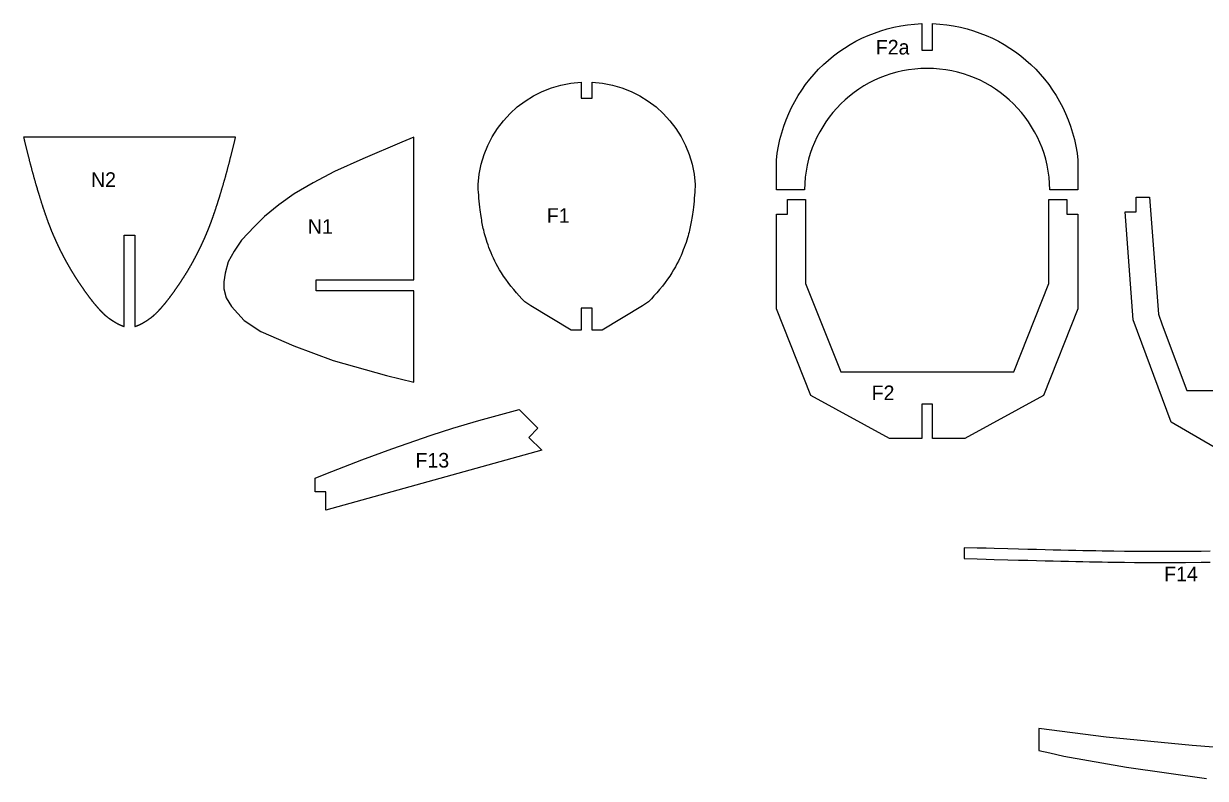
# Model space of a CAD drawing. Extents: x -88 to 2523, y 287 to 1193.
# Drawn here: x -88.5 to 235.2, y 894.5 to 1101.2 of the extents above; entities that cross this region are included whole.
import ezdxf

# ---------------------------------------------------------------- set-up
doc = ezdxf.new("R2010")
doc.units = 0
doc.layers.get('0').update_dxf_attribs({"linetype": 'CONTINUOUS'})
doc.layers.add('SÄLJ', color=7, linetype='CONTINUOUS')

# ---------------------------------------------------------------- blocks, each defined once
blk = doc.blocks.new('*U59')
at = {"layer": 'SÄLJ', "color": 253}
blk.add_text('F1', height=4, dxfattribs=at).set_placement((54.85, 1046.64))
blk = doc.blocks.new('*U60')
at = {"layer": 'SÄLJ', "color": 253}
blk.add_text('F2', height=4, dxfattribs=at).set_placement((143.79, 998.07))
blk = doc.blocks.new('*U61')
at = {"layer": 'SÄLJ', "color": 253}
blk.add_text('F2a', height=4, dxfattribs=at).set_placement((144.93, 1092.74))
blk = doc.blocks.new('*U72')
at = {"layer": 'SÄLJ', "color": 253}
blk.add_text('N1', height=4, dxfattribs=at).set_placement((-10.61, 1043.62))
blk = doc.blocks.new('*U73')
at = {"layer": 'SÄLJ', "color": 253}
blk.add_text('N2', height=4, dxfattribs=at).set_placement((-70, 1056.47))
blk = doc.blocks.new('*U74')
at = {"layer": 'SÄLJ', "color": 253}
blk.add_text('F13', height=4, dxfattribs=at).set_placement((18.87, 979.6))
blk = doc.blocks.new('*U75')
at = {"layer": 'SÄLJ', "color": 253}
blk.add_text('F14', height=4, dxfattribs=at).set_placement((223.91, 948.46))

msp = doc.modelspace()

# ---------------------------------------------------------------- linework, layer by layer
at = {"layer": 'SÄLJ'}
for points in [[(157.5, 1093.93), (160.5, 1093.93), (160.5, 1101.19, -0.375563), (200.28, 1063.78), (200.28, 1055.7), (192.6, 1055.7, 0.989057), (125.4, 1055.7), (117.72, 1055.7), (117.72, 1063.78, -0.375563), (157.5, 1101.19)], [(82.67, 1025.02), (81.04, 1023.86), (69.98, 1017.25), (67.24, 1017.25), (67.24, 1023.25), (64.24, 1023.25), (64.24, 1017.25), (61.5, 1017.25), (50.44, 1023.86), (48.8, 1025.02), (48.63, 1025.17), (47.99, 1025.82), (47.29, 1026.59), (46.54, 1027.44), (45.77, 1028.36), (45, 1029.31), (44.27, 1030.26), (43.6, 1031.17), (42.98, 1032.06), (42.42, 1032.92), (41.9, 1033.75), (41.43, 1034.57), (41, 1035.37), (40.6, 1036.15), (40.22, 1036.92), (39.88, 1037.69), (39.56, 1038.45), (39.26, 1039.19), (38.99, 1039.91), (38.74, 1040.6), (38.51, 1041.27), (38.3, 1041.91), (38.11, 1042.51), (37.95, 1043.08), (37.8, 1043.61), (37.67, 1044.11), (37.55, 1044.59), (37.44, 1045.06), (37.34, 1045.51), (37.25, 1045.97), (37.16, 1046.42), (37.07, 1046.89), (36.99, 1047.36), (36.9, 1047.87), (36.82, 1048.4), (36.73, 1048.96), (36.65, 1049.57), (36.57, 1050.23), (36.48, 1050.94), (36.4, 1051.71), (36.32, 1052.52), (36.25, 1053.35), (36.18, 1054.19), (36.12, 1055.01), (36.07, 1055.79), (36.04, 1056.51), (36.03, 1057.15, -0.383125), (64.24, 1085.18), (64.24, 1080.82), (67.24, 1080.82), (67.24, 1085.18, -0.383125), (95.45, 1057.15), (95.43, 1056.51), (95.4, 1055.79), (95.35, 1055.01), (95.29, 1054.19), (95.23, 1053.35), (95.15, 1052.52), (95.07, 1051.71), (94.99, 1050.94), (94.9, 1050.23), (94.82, 1049.57), (94.74, 1048.96), (94.65, 1048.4), (94.57, 1047.87), (94.49, 1047.36), (94.4, 1046.89), (94.31, 1046.42), (94.22, 1045.97), (94.13, 1045.51), (94.03, 1045.06), (93.92, 1044.59), (93.8, 1044.11), (93.67, 1043.61), (93.52, 1043.08), (93.36, 1042.51), (93.17, 1041.91), (92.96, 1041.27), (92.74, 1040.6), (92.48, 1039.91), (92.21, 1039.19), (91.91, 1038.45), (91.59, 1037.69), (91.25, 1036.92), (90.88, 1036.15), (90.48, 1035.37), (90.04, 1034.57), (89.57, 1033.75), (89.05, 1032.92), (88.49, 1032.06), (87.87, 1031.17), (87.2, 1030.26), (86.47, 1029.31), (85.71, 1028.36), (84.93, 1027.44), (84.18, 1026.59), (83.48, 1025.82), (82.84, 1025.17)]]:
    msp.add_lwpolyline(points, format="xyb", close=True, dxfattribs=at)
for points in [[(-57.96, 1043.26), (-57.96, 1018.26), (-57.93, 1018.27), (-57.91, 1018.27), (-57.89, 1018.28), (-57.86, 1018.29), (-57.84, 1018.29), (-57.82, 1018.3), (-57.79, 1018.31), (-57.77, 1018.32), (-57.74, 1018.33), (-57.72, 1018.33), (-57.7, 1018.34), (-57.67, 1018.35), (-57.65, 1018.36), (-57.62, 1018.37), (-57.6, 1018.37), (-57.57, 1018.38), (-57.55, 1018.39), (-57.52, 1018.4), (-57.5, 1018.41), (-57.47, 1018.42), (-57.45, 1018.43), (-57.42, 1018.44), (-57.4, 1018.45), (-57.37, 1018.46), (-57.35, 1018.47), (-57.32, 1018.48), (-57.29, 1018.49), (-57.27, 1018.5), (-57.24, 1018.51), (-57.22, 1018.52), (-57.19, 1018.53), (-57.16, 1018.54), (-57.14, 1018.55), (-57.11, 1018.56), (-57.08, 1018.57), (-57.05, 1018.59), (-57.03, 1018.6), (-57, 1018.61), (-56.97, 1018.62), (-56.94, 1018.63), (-56.91, 1018.65), (-56.89, 1018.66), (-56.86, 1018.67), (-56.83, 1018.68), (-56.8, 1018.7), (-56.77, 1018.71), (-56.74, 1018.72), (-56.71, 1018.74), (-56.68, 1018.75), (-56.65, 1018.77), (-56.62, 1018.78), (-56.59, 1018.8), (-56.56, 1018.81), (-56.53, 1018.82), (-56.5, 1018.84), (-56.47, 1018.86), (-56.44, 1018.87), (-56.41, 1018.89), (-56.37, 1018.9), (-56.34, 1018.92), (-56.31, 1018.94), (-56.28, 1018.95), (-56.25, 1018.97), (-56.21, 1018.99), (-56.18, 1019), (-56.15, 1019.02), (-56.11, 1019.04), (-56.08, 1019.06), (-56.04, 1019.08), (-56.01, 1019.1), (-55.98, 1019.11), (-55.94, 1019.13), (-55.91, 1019.15), (-55.87, 1019.17), (-55.83, 1019.19), (-55.8, 1019.21), (-55.76, 1019.23), (-55.73, 1019.25), (-55.69, 1019.27), (-55.65, 1019.3), (-55.62, 1019.32), (-55.58, 1019.34), (-55.54, 1019.36), (-55.51, 1019.38), (-55.47, 1019.4), (-55.43, 1019.42), (-55.39, 1019.45), (-55.36, 1019.47), (-55.32, 1019.49), (-55.28, 1019.52), (-55.24, 1019.54), (-55.2, 1019.56), (-55.17, 1019.59), (-55.13, 1019.61), (-55.09, 1019.63), (-55.05, 1019.66), (-55.01, 1019.68), (-54.97, 1019.7), (-54.93, 1019.73), (-54.9, 1019.75), (-54.86, 1019.78), (-54.82, 1019.8), (-54.78, 1019.83), (-54.74, 1019.85), (-54.7, 1019.88), (-54.66, 1019.9), (-54.62, 1019.93), (-54.58, 1019.95), (-54.55, 1019.98), (-54.51, 1020), (-54.47, 1020.03), (-54.43, 1020.05), (-54.39, 1020.08), (-54.35, 1020.11), (-54.31, 1020.13), (-54.28, 1020.16), (-54.24, 1020.18), (-54.2, 1020.21), (-54.16, 1020.24), (-54.12, 1020.26), (-54.08, 1020.29), (-54.05, 1020.32), (-54.01, 1020.34), (-53.97, 1020.37), (-53.93, 1020.4), (-53.9, 1020.42), (-53.86, 1020.45), (-53.82, 1020.48), (-53.79, 1020.5), (-53.75, 1020.53), (-53.71, 1020.56), (-53.68, 1020.58), (-53.64, 1020.61), (-53.6, 1020.64), (-53.57, 1020.66), (-53.53, 1020.69), (-53.5, 1020.72), (-53.46, 1020.74), (-53.43, 1020.77), (-53.39, 1020.8), (-53.36, 1020.82), (-53.33, 1020.85), (-53.29, 1020.88), (-53.26, 1020.9), (-53.22, 1020.93), (-53.19, 1020.96), (-53.16, 1020.98), (-53.12, 1021.01), (-53.09, 1021.04), (-53.06, 1021.07), (-53.02, 1021.09), (-52.99, 1021.12), (-52.96, 1021.15), (-52.92, 1021.18), (-52.89, 1021.2), (-52.86, 1021.23), (-52.83, 1021.26), (-52.79, 1021.29), (-52.76, 1021.31), (-52.73, 1021.34), (-52.7, 1021.37), (-52.67, 1021.4), (-52.63, 1021.43), (-52.6, 1021.46), (-52.57, 1021.49), (-52.54, 1021.51), (-52.51, 1021.54), (-52.47, 1021.57), (-52.44, 1021.6), (-52.41, 1021.63), (-52.38, 1021.66), (-52.35, 1021.69), (-52.31, 1021.72), (-52.28, 1021.75), (-52.25, 1021.78), (-52.22, 1021.81), (-52.19, 1021.84), (-52.15, 1021.88), (-52.12, 1021.91), (-52.09, 1021.94), (-52.06, 1021.97), (-52.03, 1022), (-51.99, 1022.03), (-51.96, 1022.07), (-51.93, 1022.1), (-51.9, 1022.13), (-51.86, 1022.17), (-51.83, 1022.2), (-51.8, 1022.23), (-51.76, 1022.27), (-51.73, 1022.3), (-51.7, 1022.33), (-51.66, 1022.37), (-51.63, 1022.4), (-51.6, 1022.44), (-51.56, 1022.47), (-51.53, 1022.51), (-51.49, 1022.55), (-51.46, 1022.58), (-51.43, 1022.62), (-51.39, 1022.66), (-51.36, 1022.69), (-51.32, 1022.73), (-51.29, 1022.77), (-51.25, 1022.81), (-51.22, 1022.85), (-51.18, 1022.88), (-51.14, 1022.92), (-51.11, 1022.96), (-51.07, 1023), (-51.04, 1023.04), (-51, 1023.08), (-50.96, 1023.12), (-50.93, 1023.16), (-50.89, 1023.2), (-50.85, 1023.25), (-50.81, 1023.29), (-50.78, 1023.33), (-50.74, 1023.37), (-50.7, 1023.41), (-50.66, 1023.46), (-50.63, 1023.5), (-50.59, 1023.54), (-50.55, 1023.59), (-50.51, 1023.63), (-50.47, 1023.68), (-50.43, 1023.72), (-50.4, 1023.76), (-50.36, 1023.81), (-50.32, 1023.86), (-50.28, 1023.9), (-50.24, 1023.95), (-50.2, 1023.99), (-50.16, 1024.04), (-50.12, 1024.09), (-50.08, 1024.13), (-50.04, 1024.18), (-50, 1024.23), (-49.96, 1024.28), (-49.92, 1024.32), (-49.88, 1024.37), (-49.84, 1024.42), (-49.8, 1024.47), (-49.76, 1024.52), (-49.72, 1024.57), (-49.68, 1024.62), (-49.64, 1024.67), (-49.6, 1024.72), (-49.55, 1024.77), (-49.51, 1024.82), (-49.47, 1024.87), (-49.43, 1024.92), (-49.39, 1024.97), (-49.35, 1025.03), (-49.31, 1025.08), (-49.26, 1025.13), (-49.22, 1025.18), (-49.18, 1025.24), (-49.14, 1025.29), (-49.1, 1025.34), (-49.05, 1025.4), (-49.01, 1025.45), (-48.97, 1025.5), (-48.93, 1025.56), (-48.88, 1025.61), (-48.84, 1025.67), (-48.8, 1025.72), (-48.75, 1025.78), (-48.71, 1025.84), (-48.67, 1025.89), (-48.63, 1025.95), (-48.58, 1026), (-48.54, 1026.06), (-48.5, 1026.12), (-48.45, 1026.17), (-48.41, 1026.23), (-48.37, 1026.29), (-48.32, 1026.35), (-48.28, 1026.41), (-48.23, 1026.46), (-48.19, 1026.52), (-48.15, 1026.58), (-48.1, 1026.64), (-48.06, 1026.7), (-48.02, 1026.76), (-47.97, 1026.82), (-47.93, 1026.88), (-47.88, 1026.94), (-47.84, 1027), (-47.8, 1027.06), (-47.75, 1027.12), (-47.71, 1027.18), (-47.66, 1027.24), (-47.62, 1027.3), (-47.57, 1027.36), (-47.53, 1027.42), (-47.49, 1027.48), (-47.44, 1027.55), (-47.4, 1027.61), (-47.35, 1027.67), (-47.31, 1027.73), (-47.26, 1027.79), (-47.22, 1027.86), (-47.17, 1027.92), (-47.13, 1027.98), (-47.08, 1028.04), (-47.04, 1028.11), (-47, 1028.17), (-46.95, 1028.23), (-46.91, 1028.3), (-46.86, 1028.36), (-46.82, 1028.43), (-46.77, 1028.49), (-46.73, 1028.55), (-46.68, 1028.62), (-46.64, 1028.68), (-46.59, 1028.75), (-46.55, 1028.81), (-46.5, 1028.88), (-46.46, 1028.94), (-46.41, 1029.01), (-46.37, 1029.07), (-46.33, 1029.14), (-46.28, 1029.2), (-46.24, 1029.27), (-46.19, 1029.33), (-46.15, 1029.4), (-46.1, 1029.46), (-46.06, 1029.53), (-46.01, 1029.59), (-45.97, 1029.66), (-45.92, 1029.72), (-45.88, 1029.79), (-45.84, 1029.86), (-45.79, 1029.92), (-45.75, 1029.99), (-45.7, 1030.06), (-45.66, 1030.12), (-45.61, 1030.19), (-45.57, 1030.25), (-45.53, 1030.32), (-45.48, 1030.39), (-45.44, 1030.45), (-45.39, 1030.52), (-45.35, 1030.59), (-45.31, 1030.65), (-45.26, 1030.72), (-45.22, 1030.79), (-45.18, 1030.85), (-45.13, 1030.92), (-45.09, 1030.99), (-45.05, 1031.05), (-45, 1031.12), (-44.96, 1031.19), (-44.92, 1031.25), (-44.87, 1031.32), (-44.83, 1031.39), (-44.79, 1031.45), (-44.74, 1031.52), (-44.7, 1031.59), (-44.66, 1031.65), (-44.62, 1031.72), (-44.57, 1031.79), (-44.53, 1031.85), (-44.49, 1031.92), (-44.45, 1031.99), (-44.41, 1032.05), (-44.36, 1032.12), (-44.32, 1032.19), (-44.28, 1032.25), (-44.24, 1032.32), (-44.2, 1032.39), (-44.16, 1032.45), (-44.11, 1032.52), (-44.07, 1032.58), (-44.03, 1032.65), (-43.99, 1032.72), (-43.95, 1032.78), (-43.91, 1032.85), (-43.87, 1032.91), (-43.83, 1032.98), (-43.79, 1033.04), (-43.75, 1033.11), (-43.71, 1033.17), (-43.67, 1033.24), (-43.63, 1033.3), (-43.59, 1033.37), (-43.55, 1033.43), (-43.51, 1033.5), (-43.47, 1033.56), (-43.43, 1033.63), (-43.4, 1033.69), (-43.36, 1033.76), (-43.32, 1033.82), (-43.28, 1033.89), (-43.24, 1033.95), (-43.2, 1034.01), (-43.17, 1034.08), (-43.13, 1034.14), (-43.09, 1034.21), (-43.05, 1034.27), (-43.02, 1034.33), (-42.98, 1034.4), (-42.94, 1034.46), (-42.91, 1034.52), (-42.87, 1034.59), (-42.83, 1034.65), (-42.8, 1034.72), (-42.76, 1034.78), (-42.72, 1034.84), (-42.69, 1034.91), (-42.65, 1034.97), (-42.61, 1035.03), (-42.58, 1035.1), (-42.54, 1035.16), (-42.51, 1035.22), (-42.47, 1035.29), (-42.43, 1035.35), (-42.4, 1035.41), (-42.36, 1035.48), (-42.33, 1035.54), (-42.29, 1035.61), (-42.26, 1035.67), (-42.22, 1035.73), (-42.18, 1035.8), (-42.15, 1035.86), (-42.11, 1035.93), (-42.08, 1035.99), (-42.04, 1036.06), (-42.01, 1036.12), (-41.97, 1036.18), (-41.94, 1036.25), (-41.9, 1036.31), (-41.87, 1036.38), (-41.83, 1036.45), (-41.8, 1036.51), (-41.76, 1036.58), (-41.73, 1036.64), (-41.69, 1036.71), (-41.65, 1036.77), (-41.62, 1036.84), (-41.58, 1036.91), (-41.55, 1036.97), (-41.51, 1037.04), (-41.48, 1037.11), (-41.44, 1037.17), (-41.41, 1037.24), (-41.37, 1037.31), (-41.34, 1037.38), (-41.3, 1037.45), (-41.27, 1037.51), (-41.23, 1037.58), (-41.19, 1037.65), (-41.16, 1037.72), (-41.12, 1037.79), (-41.09, 1037.86), (-41.05, 1037.93), (-41.01, 1038), (-40.98, 1038.07), (-40.94, 1038.14), (-40.91, 1038.21), (-40.87, 1038.28), (-40.83, 1038.35), (-40.8, 1038.42), (-40.76, 1038.5), (-40.73, 1038.57), (-40.69, 1038.64), (-40.65, 1038.71), (-40.62, 1038.79), (-40.58, 1038.86), (-40.54, 1038.93), (-40.51, 1039), (-40.47, 1039.08), (-40.43, 1039.15), (-40.4, 1039.23), (-40.36, 1039.3), (-40.32, 1039.37), (-40.29, 1039.45), (-40.25, 1039.52), (-40.21, 1039.6), (-40.18, 1039.67), (-40.14, 1039.75), (-40.1, 1039.83), (-40.07, 1039.9), (-40.03, 1039.98), (-39.99, 1040.05), (-39.96, 1040.13), (-39.92, 1040.21), (-39.88, 1040.28), (-39.85, 1040.36), (-39.81, 1040.44), (-39.77, 1040.51), (-39.74, 1040.59), (-39.7, 1040.67), (-39.66, 1040.75), (-39.63, 1040.82), (-39.59, 1040.9), (-39.56, 1040.98), (-39.52, 1041.06), (-39.48, 1041.14), (-39.45, 1041.21), (-39.41, 1041.29), (-39.37, 1041.37), (-39.34, 1041.45), (-39.3, 1041.53), (-39.26, 1041.61), (-39.23, 1041.69), (-39.19, 1041.77), (-39.16, 1041.85), (-39.12, 1041.93), (-39.08, 1042.01), (-39.05, 1042.09), (-39.01, 1042.17), (-38.98, 1042.25), (-38.94, 1042.33), (-38.91, 1042.41), (-38.87, 1042.49), (-38.83, 1042.57), (-38.8, 1042.65), (-38.76, 1042.73), (-38.73, 1042.81), (-38.69, 1042.89), (-38.66, 1042.97), (-38.62, 1043.05), (-38.59, 1043.13), (-38.55, 1043.22), (-38.52, 1043.3), (-38.48, 1043.38), (-38.45, 1043.46), (-38.41, 1043.54), (-38.38, 1043.63), (-38.34, 1043.71), (-38.31, 1043.79), (-38.27, 1043.88), (-38.24, 1043.96), (-38.2, 1044.04), (-38.17, 1044.13), (-38.13, 1044.21), (-38.1, 1044.3), (-38.06, 1044.38), (-38.03, 1044.47), (-38, 1044.55), (-37.96, 1044.64), (-37.93, 1044.73), (-37.89, 1044.81), (-37.86, 1044.9), (-37.82, 1044.99), (-37.79, 1045.08), (-37.75, 1045.17), (-37.72, 1045.25), (-37.68, 1045.34), (-37.65, 1045.43), (-37.61, 1045.52), (-37.58, 1045.61), (-37.54, 1045.71), (-37.5, 1045.8), (-37.47, 1045.89), (-37.43, 1045.98), (-37.4, 1046.08), (-37.36, 1046.17), (-37.33, 1046.27), (-37.29, 1046.36), (-37.26, 1046.46), (-37.22, 1046.55), (-37.18, 1046.65), (-37.15, 1046.75), (-37.11, 1046.84), (-37.07, 1046.94), (-37.04, 1047.04), (-37, 1047.14), (-36.96, 1047.24), (-36.93, 1047.34), (-36.89, 1047.45), (-36.85, 1047.55), (-36.82, 1047.65), (-36.78, 1047.76), (-36.74, 1047.86), (-36.7, 1047.97), (-36.67, 1048.07), (-36.63, 1048.18), (-36.59, 1048.29), (-36.55, 1048.4), (-36.51, 1048.51), (-36.48, 1048.62), (-36.44, 1048.73), (-36.4, 1048.84), (-36.36, 1048.95), (-36.32, 1049.06), (-36.28, 1049.18), (-36.24, 1049.29), (-36.2, 1049.41), (-36.16, 1049.52), (-36.12, 1049.64), (-36.08, 1049.76), (-36.04, 1049.88), (-36, 1049.99), (-35.96, 1050.11), (-35.92, 1050.23), (-35.88, 1050.36), (-35.84, 1050.48), (-35.8, 1050.6), (-35.76, 1050.72), (-35.72, 1050.85), (-35.68, 1050.97), (-35.64, 1051.09), (-35.6, 1051.22), (-35.56, 1051.35), (-35.52, 1051.47), (-35.48, 1051.6), (-35.43, 1051.73), (-35.39, 1051.86), (-35.35, 1051.98), (-35.31, 1052.11), (-35.27, 1052.24), (-35.23, 1052.37), (-35.18, 1052.51), (-35.14, 1052.64), (-35.1, 1052.77), (-35.06, 1052.9), (-35.02, 1053.03), (-34.98, 1053.17), (-34.93, 1053.3), (-34.89, 1053.44), (-34.85, 1053.57), (-34.81, 1053.71), (-34.76, 1053.84), (-34.72, 1053.98), (-34.68, 1054.12), (-34.64, 1054.25), (-34.6, 1054.39), (-34.55, 1054.53), (-34.51, 1054.67), (-34.47, 1054.81), (-34.43, 1054.95), (-34.38, 1055.09), (-34.34, 1055.23), (-34.3, 1055.37), (-34.26, 1055.51), (-34.22, 1055.65), (-34.17, 1055.79), (-34.13, 1055.93), (-34.09, 1056.08), (-34.05, 1056.22), (-34, 1056.36), (-33.96, 1056.5), (-33.92, 1056.65), (-33.88, 1056.79), (-33.84, 1056.94), (-33.79, 1057.08), (-33.75, 1057.22), (-33.71, 1057.37), (-33.67, 1057.52), (-33.63, 1057.66), (-33.58, 1057.81), (-33.54, 1057.95), (-33.5, 1058.1), (-33.46, 1058.25), (-33.42, 1058.4), (-33.38, 1058.54), (-33.33, 1058.69), (-33.29, 1058.84), (-33.25, 1058.99), (-33.21, 1059.14), (-33.17, 1059.29), (-33.12, 1059.44), (-33.08, 1059.59), (-33.04, 1059.75), (-33, 1059.9), (-32.96, 1060.05), (-32.91, 1060.21), (-32.87, 1060.36), (-32.83, 1060.51), (-32.79, 1060.67), (-32.75, 1060.82), (-32.7, 1060.98), (-32.66, 1061.14), (-32.62, 1061.29), (-32.58, 1061.45), (-32.54, 1061.61), (-32.49, 1061.77), (-32.45, 1061.93), (-32.41, 1062.09), (-32.37, 1062.25), (-32.32, 1062.41), (-32.28, 1062.57), (-32.24, 1062.74), (-32.2, 1062.9), (-32.15, 1063.07), (-32.11, 1063.23), (-32.07, 1063.4), (-32.02, 1063.56), (-31.98, 1063.73), (-31.94, 1063.9), (-31.89, 1064.07), (-31.85, 1064.24), (-31.81, 1064.41), (-31.76, 1064.58), (-31.72, 1064.75), (-31.68, 1064.92), (-31.63, 1065.1), (-31.59, 1065.27), (-31.54, 1065.44), (-31.5, 1065.62), (-31.46, 1065.8), (-31.41, 1065.97), (-31.37, 1066.15), (-31.32, 1066.33), (-31.28, 1066.51), (-31.23, 1066.69), (-31.19, 1066.88), (-31.14, 1067.06), (-31.1, 1067.24), (-31.05, 1067.43), (-31.01, 1067.61), (-30.96, 1067.8), (-30.92, 1067.99), (-30.87, 1068.17), (-30.83, 1068.36), (-30.78, 1068.55), (-30.74, 1068.74), (-30.69, 1068.93), (-30.64, 1069.13), (-30.6, 1069.32), (-30.55, 1069.51), (-30.51, 1069.71), (-30.46, 1069.9), (-30.42, 1070.05), (-88.45, 1070.05), (-88.42, 1069.9), (-88.37, 1069.71), (-88.32, 1069.51), (-88.28, 1069.32), (-88.23, 1069.13), (-88.19, 1068.93), (-88.14, 1068.74), (-88.09, 1068.55), (-88.05, 1068.36), (-88, 1068.17), (-87.96, 1067.99), (-87.91, 1067.8), (-87.87, 1067.61), (-87.82, 1067.43), (-87.78, 1067.24), (-87.73, 1067.06), (-87.69, 1066.88), (-87.64, 1066.69), (-87.6, 1066.51), (-87.55, 1066.33), (-87.51, 1066.15), (-87.46, 1065.97), (-87.42, 1065.8), (-87.38, 1065.62), (-87.33, 1065.44), (-87.29, 1065.27), (-87.24, 1065.1), (-87.2, 1064.92), (-87.16, 1064.75), (-87.11, 1064.58), (-87.07, 1064.41), (-87.03, 1064.24), (-86.98, 1064.07), (-86.94, 1063.9), (-86.9, 1063.73), (-86.85, 1063.56), (-86.81, 1063.4), (-86.77, 1063.23), (-86.72, 1063.07), (-86.68, 1062.9), (-86.64, 1062.74), (-86.6, 1062.57), (-86.55, 1062.41), (-86.51, 1062.25), (-86.47, 1062.09), (-86.43, 1061.93), (-86.38, 1061.77), (-86.34, 1061.61), (-86.3, 1061.45), (-86.26, 1061.29), (-86.21, 1061.14), (-86.17, 1060.98), (-86.13, 1060.82), (-86.09, 1060.67), (-86.05, 1060.51), (-86, 1060.36), (-85.96, 1060.21), (-85.92, 1060.05), (-85.88, 1059.9), (-85.84, 1059.75), (-85.79, 1059.59), (-85.75, 1059.44), (-85.71, 1059.29), (-85.67, 1059.14), (-85.63, 1058.99), (-85.58, 1058.84), (-85.54, 1058.69), (-85.5, 1058.54), (-85.46, 1058.4), (-85.42, 1058.25), (-85.38, 1058.1), (-85.33, 1057.95), (-85.29, 1057.81), (-85.25, 1057.66), (-85.21, 1057.52), (-85.17, 1057.37), (-85.12, 1057.22), (-85.08, 1057.08), (-85.04, 1056.94), (-85, 1056.79), (-84.96, 1056.65), (-84.91, 1056.5), (-84.87, 1056.36), (-84.83, 1056.22), (-84.79, 1056.08), (-84.74, 1055.93), (-84.7, 1055.79), (-84.66, 1055.65), (-84.62, 1055.51), (-84.58, 1055.37), (-84.53, 1055.23), (-84.49, 1055.09), (-84.45, 1054.95), (-84.41, 1054.81), (-84.36, 1054.67), (-84.32, 1054.53), (-84.28, 1054.39), (-84.24, 1054.25), (-84.2, 1054.12), (-84.15, 1053.98), (-84.11, 1053.84), (-84.07, 1053.71), (-84.03, 1053.57), (-83.99, 1053.44), (-83.94, 1053.3), (-83.9, 1053.17), (-83.86, 1053.03), (-83.82, 1052.9), (-83.78, 1052.77), (-83.73, 1052.64), (-83.69, 1052.51), (-83.65, 1052.37), (-83.61, 1052.24), (-83.57, 1052.11), (-83.53, 1051.98), (-83.48, 1051.86), (-83.44, 1051.73), (-83.4, 1051.6), (-83.36, 1051.47), (-83.32, 1051.35), (-83.28, 1051.22), (-83.24, 1051.09), (-83.2, 1050.97), (-83.15, 1050.85), (-83.11, 1050.72), (-83.07, 1050.6), (-83.03, 1050.48), (-82.99, 1050.36), (-82.95, 1050.23), (-82.91, 1050.11), (-82.87, 1049.99), (-82.83, 1049.88), (-82.79, 1049.76), (-82.75, 1049.64), (-82.71, 1049.52), (-82.67, 1049.41), (-82.63, 1049.29), (-82.59, 1049.18), (-82.55, 1049.06), (-82.52, 1048.95), (-82.48, 1048.84), (-82.44, 1048.73), (-82.4, 1048.62), (-82.36, 1048.51), (-82.32, 1048.4), (-82.28, 1048.29), (-82.25, 1048.18), (-82.21, 1048.07), (-82.17, 1047.97), (-82.13, 1047.86), (-82.1, 1047.76), (-82.06, 1047.65), (-82.02, 1047.55), (-81.99, 1047.45), (-81.95, 1047.34), (-81.91, 1047.24), (-81.87, 1047.14), (-81.84, 1047.04), (-81.8, 1046.94), (-81.77, 1046.84), (-81.73, 1046.75), (-81.69, 1046.65), (-81.66, 1046.55), (-81.62, 1046.46), (-81.59, 1046.36), (-81.55, 1046.27), (-81.51, 1046.17), (-81.48, 1046.08), (-81.44, 1045.98), (-81.41, 1045.89), (-81.37, 1045.8), (-81.34, 1045.71), (-81.3, 1045.61), (-81.27, 1045.52), (-81.23, 1045.43), (-81.2, 1045.34), (-81.16, 1045.25), (-81.13, 1045.17), (-81.09, 1045.08), (-81.06, 1044.99), (-81.02, 1044.9), (-80.99, 1044.81), (-80.95, 1044.73), (-80.92, 1044.64), (-80.88, 1044.55), (-80.85, 1044.47), (-80.81, 1044.38), (-80.78, 1044.3), (-80.74, 1044.21), (-80.71, 1044.13), (-80.67, 1044.04), (-80.64, 1043.96), (-80.6, 1043.88), (-80.57, 1043.79), (-80.53, 1043.71), (-80.5, 1043.63), (-80.46, 1043.54), (-80.43, 1043.46), (-80.39, 1043.38), (-80.36, 1043.3), (-80.32, 1043.22), (-80.29, 1043.13), (-80.25, 1043.05), (-80.22, 1042.97), (-80.18, 1042.89), (-80.15, 1042.81), (-80.11, 1042.73), (-80.08, 1042.65), (-80.04, 1042.57), (-80.01, 1042.49), (-79.97, 1042.41), (-79.93, 1042.33), (-79.9, 1042.25), (-79.86, 1042.17), (-79.83, 1042.09), (-79.79, 1042.01), (-79.76, 1041.93), (-79.72, 1041.85), (-79.68, 1041.77), (-79.65, 1041.69), (-79.61, 1041.61), (-79.58, 1041.53), (-79.54, 1041.45), (-79.5, 1041.37), (-79.47, 1041.29), (-79.43, 1041.21), (-79.39, 1041.14), (-79.36, 1041.06), (-79.32, 1040.98), (-79.28, 1040.9), (-79.25, 1040.82), (-79.21, 1040.75), (-79.17, 1040.67), (-79.14, 1040.59), (-79.1, 1040.51), (-79.07, 1040.44), (-79.03, 1040.36), (-78.99, 1040.28), (-78.96, 1040.21), (-78.92, 1040.13), (-78.88, 1040.05), (-78.85, 1039.98), (-78.81, 1039.9), (-78.77, 1039.83), (-78.74, 1039.75), (-78.7, 1039.67), (-78.66, 1039.6), (-78.63, 1039.52), (-78.59, 1039.45), (-78.55, 1039.37), (-78.52, 1039.3), (-78.48, 1039.23), (-78.44, 1039.15), (-78.41, 1039.08), (-78.37, 1039), (-78.33, 1038.93), (-78.3, 1038.86), (-78.26, 1038.79), (-78.22, 1038.71), (-78.19, 1038.64), (-78.15, 1038.57), (-78.11, 1038.5), (-78.08, 1038.42), (-78.04, 1038.35), (-78.01, 1038.28), (-77.97, 1038.21), (-77.93, 1038.14), (-77.9, 1038.07), (-77.86, 1038), (-77.83, 1037.93), (-77.79, 1037.86), (-77.75, 1037.79), (-77.72, 1037.72), (-77.68, 1037.65), (-77.65, 1037.58), (-77.61, 1037.51), (-77.58, 1037.45), (-77.54, 1037.38), (-77.5, 1037.31), (-77.47, 1037.24), (-77.43, 1037.17), (-77.4, 1037.11), (-77.36, 1037.04), (-77.33, 1036.97), (-77.29, 1036.91), (-77.26, 1036.84), (-77.22, 1036.77), (-77.19, 1036.71), (-77.15, 1036.64), (-77.12, 1036.58), (-77.08, 1036.51), (-77.05, 1036.45), (-77.01, 1036.38), (-76.97, 1036.31), (-76.94, 1036.25), (-76.9, 1036.18), (-76.87, 1036.12), (-76.83, 1036.06), (-76.8, 1035.99), (-76.76, 1035.93), (-76.73, 1035.86), (-76.69, 1035.8), (-76.66, 1035.73), (-76.62, 1035.67), (-76.59, 1035.61), (-76.55, 1035.54), (-76.51, 1035.48), (-76.48, 1035.41), (-76.44, 1035.35), (-76.41, 1035.29), (-76.37, 1035.22), (-76.33, 1035.16), (-76.3, 1035.1), (-76.26, 1035.03), (-76.23, 1034.97), (-76.19, 1034.91), (-76.15, 1034.84), (-76.12, 1034.78), (-76.08, 1034.72), (-76.04, 1034.65), (-76.01, 1034.59), (-75.97, 1034.52), (-75.93, 1034.46), (-75.9, 1034.4), (-75.86, 1034.33), (-75.82, 1034.27), (-75.78, 1034.21), (-75.75, 1034.14), (-75.71, 1034.08), (-75.67, 1034.01), (-75.63, 1033.95), (-75.6, 1033.89), (-75.56, 1033.82), (-75.52, 1033.76), (-75.48, 1033.69), (-75.44, 1033.63), (-75.4, 1033.56), (-75.36, 1033.5), (-75.32, 1033.43), (-75.29, 1033.37), (-75.25, 1033.3), (-75.21, 1033.24), (-75.17, 1033.17), (-75.13, 1033.11), (-75.09, 1033.04), (-75.05, 1032.98), (-75.01, 1032.91), (-74.97, 1032.85), (-74.93, 1032.78), (-74.88, 1032.72), (-74.84, 1032.65), (-74.8, 1032.58), (-74.76, 1032.52), (-74.72, 1032.45), (-74.68, 1032.39), (-74.64, 1032.32), (-74.6, 1032.25), (-74.55, 1032.19), (-74.51, 1032.12), (-74.47, 1032.05), (-74.43, 1031.99), (-74.39, 1031.92), (-74.34, 1031.85), (-74.3, 1031.79), (-74.26, 1031.72), (-74.22, 1031.65), (-74.17, 1031.59), (-74.13, 1031.52), (-74.09, 1031.45), (-74.05, 1031.39), (-74, 1031.32), (-73.96, 1031.25), (-73.92, 1031.19), (-73.87, 1031.12), (-73.83, 1031.05), (-73.79, 1030.99), (-73.74, 1030.92), (-73.7, 1030.85), (-73.66, 1030.79), (-73.61, 1030.72), (-73.57, 1030.65), (-73.53, 1030.59), (-73.48, 1030.52), (-73.44, 1030.45), (-73.39, 1030.39), (-73.35, 1030.32), (-73.31, 1030.25), (-73.26, 1030.19), (-73.22, 1030.12), (-73.17, 1030.06), (-73.13, 1029.99), (-73.08, 1029.92), (-73.04, 1029.86), (-73, 1029.79), (-72.95, 1029.72), (-72.91, 1029.66), (-72.86, 1029.59), (-72.82, 1029.53), (-72.77, 1029.46), (-72.73, 1029.4), (-72.68, 1029.33), (-72.64, 1029.27), (-72.6, 1029.2), (-72.55, 1029.14), (-72.51, 1029.07), (-72.46, 1029.01), (-72.42, 1028.94), (-72.37, 1028.88), (-72.33, 1028.81), (-72.28, 1028.75), (-72.24, 1028.68), (-72.19, 1028.62), (-72.15, 1028.55), (-72.1, 1028.49), (-72.06, 1028.43), (-72.01, 1028.36), (-71.97, 1028.3), (-71.93, 1028.23), (-71.88, 1028.17), (-71.84, 1028.11), (-71.79, 1028.04), (-71.75, 1027.98), (-71.7, 1027.92), (-71.66, 1027.86), (-71.61, 1027.79), (-71.57, 1027.73), (-71.52, 1027.67), (-71.48, 1027.61), (-71.44, 1027.55), (-71.39, 1027.48), (-71.35, 1027.42), (-71.3, 1027.36), (-71.26, 1027.3), (-71.21, 1027.24), (-71.17, 1027.18), (-71.13, 1027.12), (-71.08, 1027.06), (-71.04, 1027), (-70.99, 1026.94), (-70.95, 1026.88), (-70.9, 1026.82), (-70.86, 1026.76), (-70.82, 1026.7), (-70.77, 1026.64), (-70.73, 1026.58), (-70.69, 1026.52), (-70.64, 1026.46), (-70.6, 1026.41), (-70.55, 1026.35), (-70.51, 1026.29), (-70.47, 1026.23), (-70.42, 1026.17), (-70.38, 1026.12), (-70.34, 1026.06), (-70.29, 1026), (-70.25, 1025.95), (-70.21, 1025.89), (-70.16, 1025.84), (-70.12, 1025.78), (-70.08, 1025.72), (-70.04, 1025.67), (-69.99, 1025.61), (-69.95, 1025.56), (-69.91, 1025.5), (-69.87, 1025.45), (-69.82, 1025.4), (-69.78, 1025.34), (-69.74, 1025.29), (-69.7, 1025.24), (-69.65, 1025.18), (-69.61, 1025.13), (-69.57, 1025.08), (-69.53, 1025.03), (-69.49, 1024.97), (-69.45, 1024.92), (-69.4, 1024.87), (-69.36, 1024.82), (-69.32, 1024.77), (-69.28, 1024.72), (-69.24, 1024.67), (-69.2, 1024.62), (-69.16, 1024.57), (-69.12, 1024.52), (-69.08, 1024.47), (-69.04, 1024.42), (-68.99, 1024.37), (-68.95, 1024.32), (-68.91, 1024.28), (-68.87, 1024.23), (-68.83, 1024.18), (-68.79, 1024.13), (-68.75, 1024.09), (-68.71, 1024.04), (-68.68, 1023.99), (-68.64, 1023.95), (-68.6, 1023.9), (-68.56, 1023.86), (-68.52, 1023.81), (-68.48, 1023.76), (-68.44, 1023.72), (-68.4, 1023.68), (-68.36, 1023.63), (-68.33, 1023.59), (-68.29, 1023.54), (-68.25, 1023.5), (-68.21, 1023.46), (-68.17, 1023.41), (-68.14, 1023.37), (-68.1, 1023.33), (-68.06, 1023.29), (-68.02, 1023.25), (-67.99, 1023.2), (-67.95, 1023.16), (-67.91, 1023.12), (-67.88, 1023.08), (-67.84, 1023.04), (-67.8, 1023), (-67.77, 1022.96), (-67.73, 1022.92), (-67.7, 1022.88), (-67.66, 1022.85), (-67.63, 1022.81), (-67.59, 1022.77), (-67.55, 1022.73), (-67.52, 1022.69), (-67.48, 1022.66), (-67.45, 1022.62), (-67.42, 1022.58), (-67.38, 1022.55), (-67.35, 1022.51), (-67.31, 1022.47), (-67.28, 1022.44), (-67.25, 1022.4), (-67.21, 1022.37), (-67.18, 1022.33), (-67.15, 1022.3), (-67.11, 1022.27), (-67.08, 1022.23), (-67.05, 1022.2), (-67.01, 1022.17), (-66.98, 1022.13), (-66.95, 1022.1), (-66.92, 1022.07), (-66.88, 1022.03), (-66.85, 1022), (-66.82, 1021.97), (-66.79, 1021.94), (-66.75, 1021.91), (-66.72, 1021.88), (-66.69, 1021.84), (-66.66, 1021.81), (-66.63, 1021.78), (-66.59, 1021.75), (-66.56, 1021.72), (-66.53, 1021.69), (-66.5, 1021.66), (-66.47, 1021.63), (-66.43, 1021.6), (-66.4, 1021.57), (-66.37, 1021.54), (-66.34, 1021.51), (-66.31, 1021.49), (-66.27, 1021.46), (-66.24, 1021.43), (-66.21, 1021.4), (-66.18, 1021.37), (-66.15, 1021.34), (-66.11, 1021.31), (-66.08, 1021.29), (-66.05, 1021.26), (-66.02, 1021.23), (-65.98, 1021.2), (-65.95, 1021.18), (-65.92, 1021.15), (-65.89, 1021.12), (-65.85, 1021.09), (-65.82, 1021.07), (-65.79, 1021.04), (-65.75, 1021.01), (-65.72, 1020.98), (-65.69, 1020.96), (-65.65, 1020.93), (-65.62, 1020.9), (-65.59, 1020.88), (-65.55, 1020.85), (-65.52, 1020.82), (-65.48, 1020.8), (-65.45, 1020.77), (-65.41, 1020.74), (-65.38, 1020.72), (-65.34, 1020.69), (-65.31, 1020.66), (-65.27, 1020.64), (-65.24, 1020.61), (-65.2, 1020.58), (-65.16, 1020.56), (-65.13, 1020.53), (-65.09, 1020.5), (-65.05, 1020.48), (-65.02, 1020.45), (-64.98, 1020.42), (-64.94, 1020.4), (-64.9, 1020.37), (-64.87, 1020.34), (-64.83, 1020.32), (-64.79, 1020.29), (-64.75, 1020.26), (-64.72, 1020.24), (-64.68, 1020.21), (-64.64, 1020.18), (-64.6, 1020.16), (-64.56, 1020.13), (-64.52, 1020.11), (-64.49, 1020.08), (-64.45, 1020.05), (-64.41, 1020.03), (-64.37, 1020), (-64.33, 1019.98), (-64.29, 1019.95), (-64.25, 1019.93), (-64.21, 1019.9), (-64.18, 1019.88), (-64.14, 1019.85), (-64.1, 1019.83), (-64.06, 1019.8), (-64.02, 1019.78), (-63.98, 1019.75), (-63.94, 1019.73), (-63.9, 1019.7), (-63.86, 1019.68), (-63.83, 1019.66), (-63.79, 1019.63), (-63.75, 1019.61), (-63.71, 1019.59), (-63.67, 1019.56), (-63.63, 1019.54), (-63.6, 1019.52), (-63.56, 1019.49), (-63.52, 1019.47), (-63.48, 1019.45), (-63.44, 1019.42), (-63.41, 1019.4), (-63.37, 1019.38), (-63.33, 1019.36), (-63.3, 1019.34), (-63.26, 1019.32), (-63.22, 1019.3), (-63.19, 1019.27), (-63.15, 1019.25), (-63.11, 1019.23), (-63.08, 1019.21), (-63.04, 1019.19), (-63.01, 1019.17), (-62.97, 1019.15), (-62.94, 1019.13), (-62.9, 1019.11), (-62.87, 1019.1), (-62.83, 1019.08), (-62.8, 1019.06), (-62.76, 1019.04), (-62.73, 1019.02), (-62.7, 1019), (-62.66, 1018.99), (-62.63, 1018.97), (-62.6, 1018.95), (-62.57, 1018.94), (-62.53, 1018.92), (-62.5, 1018.9), (-62.47, 1018.89), (-62.44, 1018.87), (-62.41, 1018.86), (-62.38, 1018.84), (-62.34, 1018.82), (-62.31, 1018.81), (-62.28, 1018.8), (-62.25, 1018.78), (-62.22, 1018.77), (-62.19, 1018.75), (-62.16, 1018.74), (-62.13, 1018.72), (-62.11, 1018.71), (-62.08, 1018.7), (-62.05, 1018.68), (-62.02, 1018.67), (-61.99, 1018.66), (-61.96, 1018.65), (-61.93, 1018.63), (-61.91, 1018.62), (-61.88, 1018.61), (-61.85, 1018.6), (-61.82, 1018.59), (-61.8, 1018.57), (-61.77, 1018.56), (-61.74, 1018.55), (-61.71, 1018.54), (-61.69, 1018.53), (-61.66, 1018.52), (-61.63, 1018.51), (-61.61, 1018.5), (-61.58, 1018.49), (-61.56, 1018.48), (-61.53, 1018.47), (-61.5, 1018.46), (-61.48, 1018.45), (-61.45, 1018.44), (-61.43, 1018.43), (-61.4, 1018.42), (-61.38, 1018.41), (-61.35, 1018.4), (-61.33, 1018.39), (-61.3, 1018.38), (-61.28, 1018.37), (-61.25, 1018.37), (-61.23, 1018.36), (-61.2, 1018.35), (-61.18, 1018.34), (-61.16, 1018.33), (-61.13, 1018.33), (-61.11, 1018.32), (-61.08, 1018.31), (-61.06, 1018.3), (-61.04, 1018.29), (-61.01, 1018.29), (-60.99, 1018.28), (-60.97, 1018.27), (-60.94, 1018.27), (-60.92, 1018.26), (-60.92, 1043.26)], [(18.41, 1031.01), (18.41, 1070.05), (15.13, 1068.74), (4.41, 1064.15), (-3.35, 1060.69), (-9.14, 1057.63), (-14.35, 1054.53), (-18.6, 1051.52), (-22.46, 1048.36), (-25.27, 1045.61), (-28.81, 1041.88), (-30.81, 1038.87), (-32.4, 1035.99), (-33.25, 1032.85), (-33.59, 1030.5), (-33.59, 1028.53), (-32.97, 1026.06), (-31.48, 1023.74), (-28.06, 1019.89), (-23.49, 1016.9), (-14.45, 1012.97), (-3.67, 1008.96), (10.92, 1004.81), (18.41, 1003.03), (18.41, 1028.01), (-8.38, 1028.01), (-8.38, 1031.01)], [(148.66, 987.53), (127.14, 999.29), (117.72, 1023.04), (117.72, 1049.02), (120.72, 1049.02), (120.72, 1053.02), (125.72, 1053.02), (125.72, 1029.99), (135.31, 1005.81), (159, 1005.81), (182.69, 1005.81), (192.28, 1029.99), (192.28, 1053.02), (197.28, 1053.02), (197.28, 1049.02), (200.28, 1049.02), (200.28, 1023.04), (190.86, 999.29), (169.34, 987.53), (160.5, 987.53), (160.5, 996.94), (157.5, 996.94), (157.5, 987.53)], [(-5.65, 967.91), (-5.65, 972.91), (-8.65, 972.91), (-8.65, 976.72), (-5.65, 977.91), (4.21, 981.76), (12.35, 984.74), (23.19, 988.51), (29.07, 990.43), (36.19, 992.48), (47.23, 995.49), (52.39, 990.38), (49.89, 987.85), (53.44, 984.33)]]:
    msp.add_lwpolyline(points, close=True, dxfattribs=at)
for points in [[(245.48, 980.61), (225.82, 992), (215.42, 1020.07), (213.2, 1049.66), (216.2, 1049.66), (216.2, 1053.66), (219.92, 1053.66), (222.32, 1021.57), (223.39, 1018.69), (230.07, 1000.66), (256.68, 1000.66)], [(236.51, 956.69), (234.04, 956.65), (229.72, 956.6), (226.94, 956.58), (224.97, 956.57), (223.95, 956.57), (221.81, 956.57), (218.32, 956.58), (217.07, 956.59), (215.78, 956.6), (213.04, 956.63), (210.08, 956.67), (208.52, 956.69), (206.89, 956.72), (205.19, 956.75), (203.43, 956.78), (201.6, 956.82), (199.69, 956.86), (197.71, 956.91), (195.65, 956.95), (193.51, 957), (191.28, 957.06), (188.97, 957.12), (186.57, 957.18), (184.02, 957.25), (181.07, 957.33), (177.39, 957.43), (175.15, 957.49), (172.67, 957.55), (169.15, 957.63), (169.15, 954.65), (172.67, 954.57), (175.15, 954.51), (177.39, 954.45), (181.07, 954.35), (184.02, 954.27), (186.57, 954.2), (188.97, 954.14), (191.28, 954.08), (193.51, 954.02), (195.65, 953.97), (197.71, 953.92), (199.69, 953.88), (201.6, 953.84), (203.43, 953.8), (205.19, 953.77), (206.89, 953.74), (208.52, 953.71), (210.08, 953.69), (213.04, 953.65), (215.78, 953.62), (217.07, 953.61), (218.32, 953.6), (221.81, 953.59), (223.95, 953.59), (224.97, 953.59), (226.94, 953.6), (229.72, 953.62), (234.04, 953.67), (236.51, 953.71)], [(261.94, 901.06), (231.53, 903.47), (208.04, 905.77), (189.62, 908.14), (189.62, 905.14), (189.62, 902.14), (192.62, 901.42), (196.4, 900.52), (213.57, 897.53), (235.5, 894.47)]]:
    msp.add_lwpolyline(points, dxfattribs=at)

# ---------------------------------------------------------------- block references
for name in ['*U61', '*U73', '*U59', '*U72', '*U60', '*U74', '*U75']:
    msp.add_blockref(name, (0, 0))

doc.saveas('drawing.dxf')
